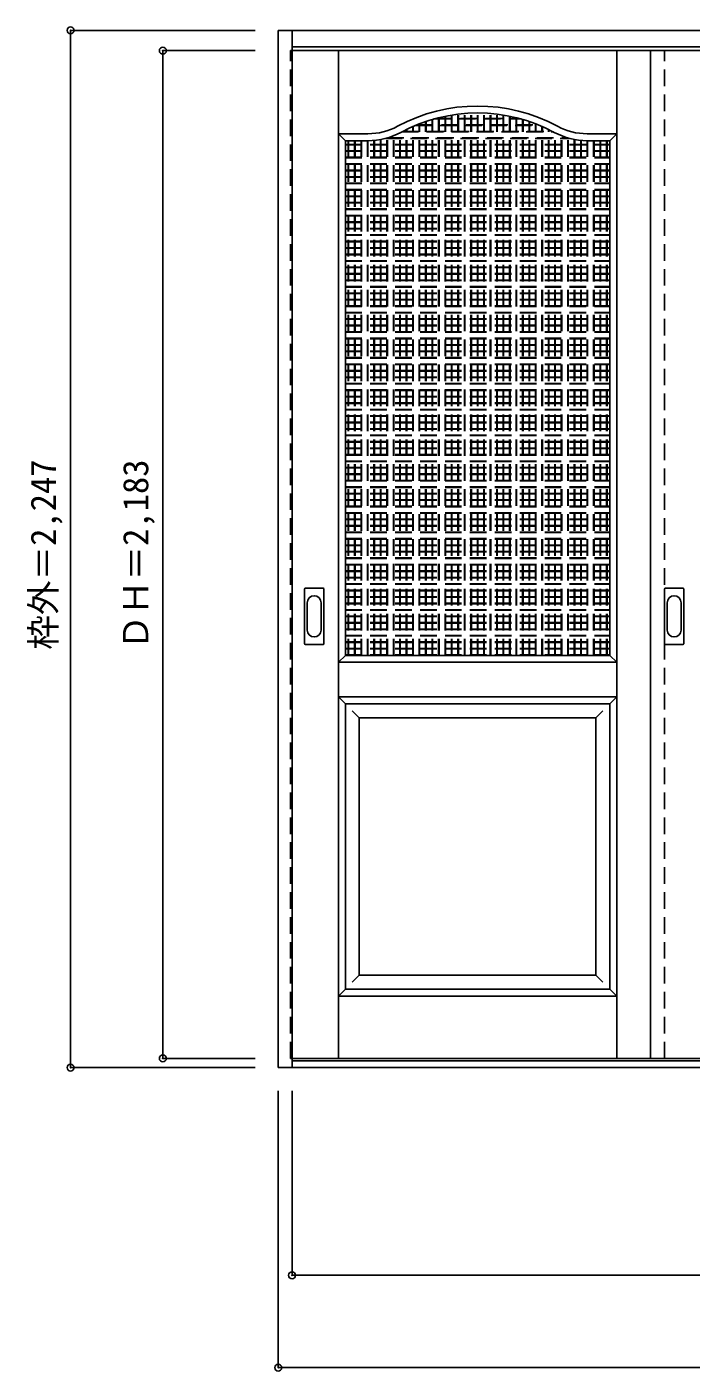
# Model space of a CAD drawing. Units: millimetres, scale not verified. Extents: x -1738 to 1238, y -2019 to 893.
# Drawn here: x -1738 to -299, y -2019 to 893 of the extents above; entities that cross this region are included whole.
import ezdxf
from ezdxf.enums import TextEntityAlignment as Align

# ---------------------------------------------------------------- set-up
doc = ezdxf.new("R2010")
doc.units = ezdxf.units.MM
doc.header["$LTSCALE"] = 30
doc.header["$PDMODE"] = 32
doc.header["$PDSIZE"] = 15
doc.linetypes.add('DASHED1', pattern=[1.8, 1.2, -0.6])
doc.layers.add('0-0', color=4, linetype='DASHED1')
doc.layers.add('0-1_寸法', color=7, linetype='Continuous')
doc.styles.add('ＭＳ ゴシック', font='')
doc.styles.get('ＭＳ ゴシック').set_extended_font_data('MS Gothic')

msp = doc.modelspace()

# ---------------------------------------------------------------- linework, layer by layer
at = {"layer": '0-0', "color": 3, "linetype": 'Continuous'}
for p, q in [((-1193.27, 885.69), (1230.73, 885.69)), ((-1193.27, -1361.31), (-1193.27, 885.69)), ((-1163.27, -1361.31), (-1163.27, 885.69)), ((-1163.27, 849.69), (1200.73, 849.69)), ((-1163.27, 841.69), (1200.73, 841.69)), ((-386.27, 841.69), (-386.27, -1341.31)), ((-1047.77, 646.69), (-998.75, 646.69)), ((-1047.77, -468.31), (-1047.77, 646.69)), ((-474.77, 646.69), (-523.78, 646.69)), ((-1136.27, -443.31), (-1136.27, -324.31)), ((-1095.77, -322.81), (-1134.77, -322.81)), ((-1094.27, -443.31), (-1094.27, -324.31)), ((-356.27, -443.31), (-356.27, -324.31)), ((-315.77, -322.81), (-354.77, -322.81)), ((-314.27, -443.31), (-314.27, -324.31)), ((-1134.77, -444.81), (-1095.77, -444.81)), ((-354.77, -444.81), (-315.77, -444.81)), ((-1047.77, -573.31), (-474.77, -573.31)), ((-1047.77, -1191.31), (-1047.77, -573.31)), ((-474.77, -1191.31), (-474.77, -573.31)), ((-1047.77, -1191.31), (-474.77, -1191.31)), ((1230.73, -1361.31), (-1193.27, -1361.31)), ((-1163.27, -1341.31), (1200.73, -1341.31)), ((1200.73, -1346.31), (-1163.27, -1346.31))]:
    msp.add_line(p, q, dxfattribs=at)
at = {"layer": '0-0'}
for p, q in [((-1166.27, -1341.31), (-1166.27, 841.69)), ((-1166.27, 841.69), (-1163.27, 841.69)), ((-356.27, -1341.31), (-356.27, 841.69)), ((-831.77, -468.31), (-831.77, 699.52)), ((-830.77, -468.31), (-830.77, 699.72)), ((-817.77, -468.31), (-817.77, 702.1)), ((-816.77, -468.31), (-816.77, 702.26)), ((-803.77, -468.31), (-803.77, 704.1)), ((-802.77, -468.31), (-802.77, 704.22)), ((-789.77, -468.31), (-789.77, 705.53)), ((-788.77, -468.31), (-788.77, 705.61)), ((-775.77, -468.31), (-775.77, 706.39)), ((-774.77, -468.31), (-774.77, 706.43)), ((-761.77, -468.31), (-761.77, 706.69)), ((-760.77, -468.31), (-760.77, 706.69)), ((-747.77, -468.31), (-747.77, 706.43)), ((-746.77, -468.31), (-746.77, 706.39)), ((-733.77, -468.31), (-733.77, 705.61)), ((-732.77, -468.31), (-732.77, 705.53)), ((-719.77, -468.31), (-719.77, 704.22)), ((-718.77, -468.31), (-718.77, 704.1)), ((-705.77, -468.31), (-705.77, 702.26)), ((-704.77, -468.31), (-704.77, 702.1)), ((-691.77, -468.31), (-691.77, 699.72)), ((-690.77, -468.31), (-690.77, 699.52)), ((-915.77, -468.31), (-915.77, 670.75)), ((-914.77, -468.31), (-914.77, 671.24)), ((-901.77, -468.31), (-901.77, 677.25)), ((-900.77, -468.31), (-900.77, 677.69)), ((-896.07, 679.69), (-626.46, 679.69)), ((-893.64, 680.69), (-628.89, 680.69)), ((-887.77, -468.31), (-887.77, 683.03)), ((-886.77, -468.31), (-886.77, 683.42)), ((-873.77, -468.31), (-873.77, 688.12)), ((-872.77, -468.31), (-872.77, 688.46)), ((-859.77, -468.31), (-859.77, 692.55)), ((-858.77, -468.31), (-858.77, 692.84)), ((-855.77, 693.69), (-666.76, 693.69)), ((-852.13, 694.69), (-670.4, 694.69)), ((-845.77, -468.31), (-845.77, 696.34)), ((-844.77, -468.31), (-844.77, 696.59)), ((-677.77, -468.31), (-677.77, 696.59)), ((-676.77, -468.31), (-676.77, 696.34)), ((-663.77, -468.31), (-663.77, 692.84)), ((-662.77, -468.31), (-662.77, 692.55)), ((-649.77, -468.31), (-649.77, 688.46)), ((-648.77, -468.31), (-648.77, 688.12)), ((-635.77, -468.31), (-635.77, 683.42)), ((-634.77, -468.31), (-634.77, 683.03)), ((-621.77, -468.31), (-621.77, 677.69)), ((-620.77, -468.31), (-620.77, 677.25)), ((-607.77, -468.31), (-607.77, 671.24)), ((-606.77, -468.31), (-606.77, 670.75)), ((-1041.77, -468.31), (-1041.77, 646.69)), ((-1040.77, -468.31), (-1040.77, 646.69)), ((-1027.77, -468.31), (-1027.77, 646.69)), ((-1026.77, -468.31), (-1026.77, 646.69)), ((-1013.77, -468.31), (-1013.77, 646.69)), ((-1012.77, -468.31), (-1012.77, 646.69)), ((-999.77, -468.31), (-999.77, 646.69)), ((-998.77, -468.31), (-998.77, 646.69)), ((-985.77, -468.31), (-985.77, 647.26)), ((-984.77, -468.31), (-984.77, 647.35)), ((-971.77, -468.31), (-971.77, 649.14)), ((-970.77, -468.31), (-970.77, 649.33)), ((-960.35, 651.69), (-562.18, 651.69)), ((-957.77, -468.31), (-957.77, 652.4)), ((-956.77, -468.31), (-956.77, 652.69)), ((-956.75, 652.69), (-565.78, 652.69)), ((-943.77, -468.31), (-943.77, 657.13)), ((-942.77, -468.31), (-942.77, 657.53)), ((-929.77, -468.31), (-929.77, 663.5)), ((-928.77, -468.31), (-928.77, 664.02)), ((-925.64, 665.69), (-596.89, 665.69)), ((-923.75, 666.69), (-598.78, 666.69)), ((-593.77, -468.31), (-593.77, 664.02)), ((-592.77, -468.31), (-592.77, 663.5)), ((-579.77, -468.31), (-579.77, 657.53)), ((-578.77, -468.31), (-578.77, 657.13)), ((-565.77, -468.31), (-565.77, 652.69)), ((-564.77, -468.31), (-564.77, 652.4)), ((-551.77, -468.31), (-551.77, 649.33)), ((-550.77, -468.31), (-550.77, 649.14)), ((-537.77, -468.31), (-537.77, 647.35)), ((-536.77, -468.31), (-536.77, 647.26)), ((-523.77, -468.31), (-523.77, 646.69)), ((-522.77, -468.31), (-522.77, 646.69)), ((-509.77, -468.31), (-509.77, 646.69)), ((-508.77, -468.31), (-508.77, 646.69)), ((-495.77, -468.31), (-495.77, 646.69)), ((-494.77, -468.31), (-494.77, 646.69)), ((-481.77, -468.31), (-481.77, 646.69)), ((-480.77, -468.31), (-480.77, 646.69)), ((-1047.77, 638.69), (-474.77, 638.69)), ((-1047.77, 637.69), (-474.77, 637.69)), ((-1047.77, 624.69), (-474.77, 624.69)), ((-1047.77, 623.69), (-474.77, 623.69)), ((-1047.77, 610.69), (-474.77, 610.69)), ((-1047.77, 609.69), (-474.77, 609.69)), ((-1047.77, 596.69), (-474.77, 596.69)), ((-1047.77, 595.69), (-474.77, 595.69)), ((-1047.77, 582.69), (-474.77, 582.69)), ((-1047.77, 581.69), (-474.77, 581.69)), ((-1047.77, 568.69), (-474.77, 568.69)), ((-1047.77, 567.69), (-474.77, 567.69)), ((-1047.77, 554.69), (-474.77, 554.69)), ((-1047.77, 553.69), (-474.77, 553.69)), ((-1047.77, 540.69), (-474.77, 540.69)), ((-1047.77, 539.69), (-474.77, 539.69)), ((-1047.77, 526.69), (-474.77, 526.69)), ((-1047.77, 525.69), (-474.77, 525.69)), ((-1047.77, 512.69), (-474.77, 512.69)), ((-1047.77, 511.69), (-474.77, 511.69)), ((-1047.77, 498.69), (-474.77, 498.69)), ((-1047.77, 497.69), (-474.77, 497.69)), ((-1047.77, 484.69), (-474.77, 484.69)), ((-1047.77, 483.69), (-474.77, 483.69)), ((-1047.77, 470.69), (-474.77, 470.69)), ((-1047.77, 469.69), (-474.77, 469.69)), ((-1047.77, 456.69), (-474.77, 456.69)), ((-1047.77, 455.69), (-474.77, 455.69)), ((-1047.77, 442.69), (-474.77, 442.69)), ((-1047.77, 441.69), (-474.77, 441.69)), ((-1047.77, 428.69), (-474.77, 428.69)), ((-1047.77, 427.69), (-474.77, 427.69)), ((-1047.77, 414.69), (-474.77, 414.69)), ((-1047.77, 413.69), (-474.77, 413.69)), ((-1047.77, 400.69), (-474.77, 400.69)), ((-1047.77, 399.69), (-474.77, 399.69)), ((-1047.77, 386.69), (-474.77, 386.69)), ((-1047.77, 385.69), (-474.77, 385.69)), ((-1047.77, 372.69), (-474.77, 372.69)), ((-1047.77, 371.69), (-474.77, 371.69)), ((-1047.77, 358.69), (-474.77, 358.69)), ((-1047.77, 357.69), (-474.77, 357.69)), ((-1047.77, 344.69), (-474.77, 344.69)), ((-1047.77, 343.69), (-474.77, 343.69)), ((-1047.77, 330.69), (-474.77, 330.69)), ((-1047.77, 329.69), (-474.77, 329.69)), ((-1047.77, 316.69), (-474.77, 316.69)), ((-1047.77, 315.69), (-474.77, 315.69)), ((-1047.77, 302.69), (-474.77, 302.69)), ((-1047.77, 301.69), (-474.77, 301.69)), ((-1047.77, 288.69), (-474.77, 288.69)), ((-1047.77, 287.69), (-474.77, 287.69)), ((-1047.77, 274.69), (-474.77, 274.69)), ((-1047.77, 273.69), (-474.77, 273.69)), ((-1047.77, 260.69), (-474.77, 260.69)), ((-1047.77, 259.69), (-474.77, 259.69)), ((-1047.77, 246.69), (-474.77, 246.69)), ((-1047.77, 245.69), (-474.77, 245.69)), ((-1047.77, 232.69), (-474.77, 232.69)), ((-1047.77, 231.69), (-474.77, 231.69)), ((-1047.77, 218.69), (-474.77, 218.69)), ((-1047.77, 217.69), (-474.77, 217.69)), ((-1047.77, 204.69), (-474.77, 204.69)), ((-1047.77, 203.69), (-474.77, 203.69)), ((-1047.77, 190.69), (-474.77, 190.69)), ((-1047.77, 189.69), (-474.77, 189.69)), ((-1047.77, 176.69), (-474.77, 176.69)), ((-1047.77, 175.69), (-474.77, 175.69)), ((-1047.77, 162.69), (-474.77, 162.69)), ((-1047.77, 161.69), (-474.77, 161.69)), ((-1047.77, 148.69), (-474.77, 148.69)), ((-1047.77, 147.69), (-474.77, 147.69)), ((-1047.77, 134.69), (-474.77, 134.69)), ((-1047.77, 133.69), (-474.77, 133.69)), ((-1047.77, 120.69), (-474.77, 120.69)), ((-1047.77, 119.69), (-474.77, 119.69)), ((-1047.77, 106.69), (-474.77, 106.69)), ((-1047.77, 105.69), (-474.77, 105.69)), ((-1047.77, 92.69), (-474.77, 92.69)), ((-1047.77, 91.69), (-474.77, 91.69)), ((-1047.77, 78.69), (-474.77, 78.69)), ((-1047.77, 77.69), (-474.77, 77.69)), ((-1047.77, 64.69), (-474.77, 64.69)), ((-1047.77, 63.69), (-474.77, 63.69)), ((-1047.77, 50.69), (-474.77, 50.69)), ((-1047.77, 49.69), (-474.77, 49.69)), ((-1047.77, 36.69), (-474.77, 36.69)), ((-1047.77, 35.69), (-474.77, 35.69)), ((-1047.77, 22.69), (-474.77, 22.69)), ((-1047.77, 21.69), (-474.77, 21.69)), ((-1047.77, 8.69), (-474.77, 8.69)), ((-1047.77, 7.69), (-474.77, 7.69)), ((-1047.77, -5.31), (-474.77, -5.31)), ((-1047.77, -6.31), (-474.77, -6.31)), ((-1047.77, -19.31), (-474.77, -19.31)), ((-1047.77, -20.31), (-474.77, -20.31)), ((-1047.77, -33.31), (-474.77, -33.31)), ((-1047.77, -34.31), (-474.77, -34.31)), ((-1047.77, -47.31), (-474.77, -47.31)), ((-1047.77, -48.31), (-474.77, -48.31)), ((-1047.77, -61.31), (-474.77, -61.31)), ((-1047.77, -62.31), (-474.77, -62.31)), ((-1047.77, -75.31), (-474.77, -75.31)), ((-1047.77, -76.31), (-474.77, -76.31)), ((-1047.77, -89.31), (-474.77, -89.31)), ((-1047.77, -90.31), (-474.77, -90.31)), ((-1047.77, -103.31), (-474.77, -103.31)), ((-1047.77, -104.31), (-474.77, -104.31)), ((-1047.77, -117.31), (-474.77, -117.31)), ((-1047.77, -118.31), (-474.77, -118.31)), ((-1047.77, -131.31), (-474.77, -131.31)), ((-1047.77, -132.31), (-474.77, -132.31)), ((-1047.77, -145.31), (-474.77, -145.31)), ((-1047.77, -146.31), (-474.77, -146.31)), ((-1047.77, -159.31), (-474.77, -159.31)), ((-1047.77, -160.31), (-474.77, -160.31)), ((-1047.77, -173.31), (-474.77, -173.31)), ((-1047.77, -174.31), (-474.77, -174.31)), ((-1047.77, -187.31), (-474.77, -187.31)), ((-1047.77, -188.31), (-474.77, -188.31)), ((-1047.77, -201.31), (-474.77, -201.31)), ((-1047.77, -202.31), (-474.77, -202.31)), ((-1047.77, -215.31), (-474.77, -215.31)), ((-1047.77, -216.31), (-474.77, -216.31)), ((-1047.77, -229.31), (-474.77, -229.31)), ((-1047.77, -230.31), (-474.77, -230.31)), ((-1047.77, -243.31), (-474.77, -243.31)), ((-1047.77, -244.31), (-474.77, -244.31)), ((-1047.77, -257.31), (-474.77, -257.31)), ((-1047.77, -258.31), (-474.77, -258.31)), ((-1047.77, -271.31), (-474.77, -271.31)), ((-1047.77, -272.31), (-474.77, -272.31)), ((-1047.77, -285.31), (-474.77, -285.31)), ((-1047.77, -286.31), (-474.77, -286.31)), ((-1047.77, -299.31), (-474.77, -299.31)), ((-1047.77, -300.31), (-474.77, -300.31)), ((-1047.77, -313.31), (-474.77, -313.31)), ((-1047.77, -314.31), (-474.77, -314.31)), ((-1047.77, -327.31), (-474.77, -327.31)), ((-1047.77, -328.31), (-474.77, -328.31)), ((-1047.77, -341.31), (-474.77, -341.31)), ((-1047.77, -342.31), (-474.77, -342.31)), ((-1047.77, -355.31), (-474.77, -355.31)), ((-1047.77, -356.31), (-474.77, -356.31)), ((-1047.77, -369.31), (-474.77, -369.31)), ((-1047.77, -370.31), (-474.77, -370.31)), ((-1047.77, -383.31), (-474.77, -383.31)), ((-1047.77, -384.31), (-474.77, -384.31)), ((-1047.77, -397.31), (-474.77, -397.31)), ((-1047.77, -398.31), (-474.77, -398.31)), ((-1047.77, -411.31), (-474.77, -411.31)), ((-1047.77, -412.31), (-474.77, -412.31)), ((-1047.77, -425.31), (-474.77, -425.31)), ((-1047.77, -426.31), (-474.77, -426.31)), ((-1047.77, -439.31), (-474.77, -439.31)), ((-1047.77, -440.31), (-474.77, -440.31)), ((-1047.77, -453.31), (-474.77, -453.31)), ((-1047.77, -454.31), (-474.77, -454.31)), ((-1047.77, -467.31), (-474.77, -467.31)), ((-1163.27, -1341.31), (-1166.27, -1341.31))]:
    msp.add_line(p, q, dxfattribs=at)
at = {"layer": '0-0', "color": 7, "linetype": 'Continuous'}
for p, q in [((-1062.77, -1341.31), (-1062.77, 841.69)), ((-459.77, -1341.31), (-459.77, 841.69)), ((-1047.77, 646.69), (-1062.77, 661.69)), ((-1062.77, 661.69), (-998.75, 661.69)), ((-459.77, 661.69), (-523.78, 661.69)), ((-474.77, 646.69), (-459.77, 661.69)), ((-1130.27, -354.21), (-1130.27, -413.41)), ((-1100.27, -413.41), (-1100.27, -354.21)), ((-350.27, -354.21), (-350.27, -413.41)), ((-320.27, -413.41), (-320.27, -354.21)), ((-1047.77, -468.31), (-1062.77, -483.31)), ((-1062.77, -483.31), (-459.77, -483.31)), ((-474.77, -468.31), (-459.77, -483.31)), ((-1062.77, -558.31), (-1047.77, -573.31)), ((-1062.77, -558.31), (-459.77, -558.31)), ((-459.77, -558.31), (-474.77, -573.31)), ((-1032.77, -588.31), (-1017.77, -603.31)), ((-1017.77, -1161.31), (-1017.77, -603.31)), ((-1017.77, -603.31), (-504.77, -603.31)), ((-489.77, -588.31), (-504.77, -603.31)), ((-504.77, -1161.31), (-504.77, -603.31)), ((-1017.77, -1161.31), (-1032.77, -1176.31)), ((-1017.77, -1161.31), (-504.77, -1161.31)), ((-504.77, -1161.31), (-489.77, -1176.31)), ((-1047.77, -1191.31), (-1062.77, -1206.31)), ((-474.77, -1191.31), (-459.77, -1206.31)), ((-1062.77, -1206.31), (-459.77, -1206.31))]:
    msp.add_line(p, q, dxfattribs=at)
at = {"layer": '0-0', "color": 3, "linetype": 'Continuous'}
msp.add_lwpolyline([(-1047.77, -468.31), (-474.77, -468.31), (-474.77, 646.69)], dxfattribs=at)
at = {"layer": '0-0', "color": 7, "linetype": 'Continuous'}
for centre, radius, start, end in [((-761.27, 356.69), 365, 61.6423, 118.3577), ((-998.75, 796.69), 135, 270, 298.3577), ((-523.78, 796.69), 135, 241.6423, 270), ((-1115.27, -354.21), 15, 0, 180), ((-335.27, -354.21), 15, 0, 180), ((-1115.27, -413.41), 15, 180, 0), ((-335.27, -413.41), 15, 180, 0)]:
    msp.add_arc(centre, radius, start, end, dxfattribs=at)
at = {"layer": '0-0', "color": 3, "linetype": 'Continuous'}
for centre, radius, start, end in [((-761.27, 356.69), 350, 61.6423, 118.3577), ((-998.75, 796.69), 150, 270, 298.3577), ((-523.78, 796.69), 150, 241.6423, 270), ((-1134.77, -324.31), 1.5, 90, 180), ((-1095.77, -324.31), 1.5, 0, 90), ((-354.77, -324.31), 1.5, 90, 180), ((-315.77, -324.31), 1.5, 0, 90), ((-1134.77, -443.31), 1.5, 180, 270), ((-1095.77, -443.31), 1.5, 270, 0), ((-354.77, -443.31), 1.5, 180, 270), ((-315.77, -443.31), 1.5, 270, 0)]:
    msp.add_arc(centre, radius, start, end, dxfattribs=at)
at = {"layer": '0-1_寸法', "color": 4}
for p, q in [((-1643.27, 885.69), (-1243.27, 885.69)), ((-1643.27, 885.69), (-1643.27, -1361.31)), ((-1443.27, 841.69), (-1443.27, -1341.31)), ((-1443.27, 841.69), (-1243.27, 841.69)), ((-1643.27, -1361.31), (-1243.27, -1361.31)), ((-1443.27, -1341.31), (-1243.27, -1341.31)), ((-1193.27, -2011.31), (-1193.27, -1411.31)), ((-1163.27, -1811.31), (-1163.27, -1411.31))]:
    msp.add_line(p, q, dxfattribs=at)
for points in [[(-1193.27, -2011.31), (1230.73, -2011.31), (1230.73, -1411.31)], [(-1163.27, -1811.31), (1200.73, -1811.31), (1200.73, -1411.31)]]:
    msp.add_lwpolyline(points, dxfattribs=at)
at = {"layer": '0-1_寸法'}
for p in [(-1643.27, 885.69), (-1443.27, 841.69), (-1443.27, -1341.31), (-1643.27, -1361.31), (-1163.27, -1811.31), (-1193.27, -2011.31)]:
    msp.add_point(p, dxfattribs=at)

# ---------------------------------------------------------------- texts
at = {"layer": '0-1_寸法', "style": 'ＭＳ ゴシック'}
for s, p in [('枠外＝2,247', (-1658.27, -456.06)), ('ＤＨ＝2,183', (-1458.27, -456.06))]:
    msp.add_text(s, height=54.99, rotation=90, dxfattribs=at).set_placement(p, align=Align.BOTTOM_LEFT)

doc.saveas('drawing.dxf')
